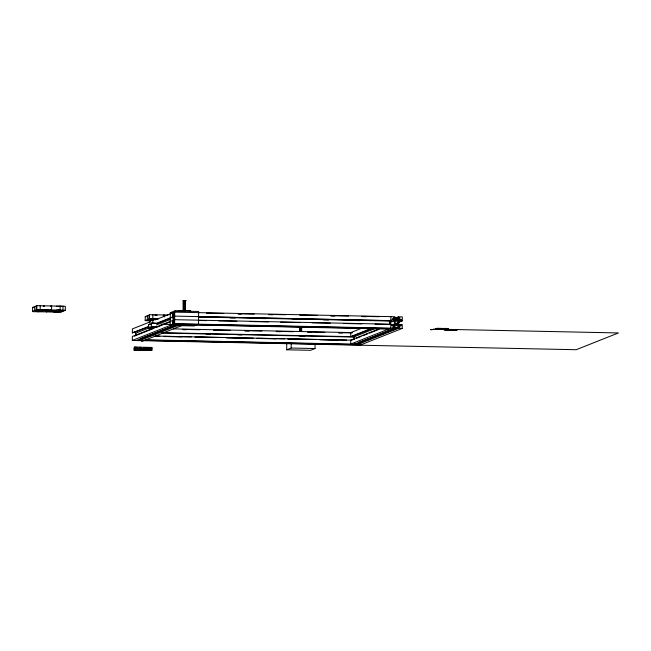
<?xml version="1.0" encoding="UTF-8"?>
<svg xmlns="http://www.w3.org/2000/svg" width="651" height="651" viewBox="0 0 651 651"><rect width="100%" height="100%" fill="white"/><g stroke="black" fill="none" stroke-linecap="round" stroke-linejoin="round"><path stroke-width="0.98" d="M32.591 311.438L32.615 307.394L37.083 305.669L65.336 306.255L65.271 310.356L60.803 312.081L34.91 311.707C28.4 312.106 38.238 308.875 40.191 309.607L65.312 310.299M34.731 306.556L34.706 310.6L49.85 310.893L48.019 310.877M36.318 305.929L36.293 309.974L50.518 310.267M36.822 309.762L36.847 305.718M40.191 309.607L40.224 305.571M60.136 305.986L60.112 310.022C47.1 310.763 70.747 310.755 58.907 310.193M62.952 310.088L62.984 306.043M457.783 329.585L455.676 330.423L444.291 330.187L447.139 329.064L443.665 328.991L448.523 328.511L444.592 328.43L445.764 328.535L437.138 328.275L436.414 328.568L439.881 328.633L435.031 329.113L618.45 332.946L576.143 349.717L132.324 340.449L132.348 336.469L172.735 320.455C173.158 325.451 173.321 311.634 172.759 316.874L156.671 323.254M148.379 326.981L132.373 332.889L132.397 328.91L150.161 321.863M134.098 348.667L134.106 347.398L134.847 347.105L151.919 347.463L151.895 350.23L134.09 350.165L134.147 348.7M134.456 350.018L134.48 347.252L137.174 347.308M134.09 350.165L134.83 349.872L134.838 348.602M134.847 347.105L134.838 348.375L151.911 348.733M135.823 335.68L135.839 333.109L134.342 331.546M141.145 339.562L141.153 338.496L174.802 325.158M150.397 320.894L145.189 320.626L145.263 316.524L150.137 314.75L168.039 315.019M147.378 315.686L147.346 319.731L153.034 319.844C144.449 321.13 156.622 320.089 151.105 320.618M148.965 315.06L148.933 319.096L157.054 319.21L151.284 319.202L153.644 319.421M145.23 320.569L149.461 318.892L149.494 314.848M150.853 324.385L149.893 324.491L149.942 320.479L152.79 320.536M158.527 318.86L152.839 318.738L152.863 314.702M164.231 316.956L164.247 314.938L163.189 315.353M172.515 324.515L172.539 320.536M172.564 316.956L172.596 312.968M132.324 340.449L174.631 323.677L174.712 310.983L198.612 311.479L198.522 324.174L194.079 325.939L170.188 325.435L170.277 312.74L174.712 310.983L179.09 311.487M180.84 311.691L180.848 310.535L183.639 310.861M183.094 310.983L183.094 300.542L185.966 300.567L183.094 300.542M183.989 310.901L184.062 300.51L185.34 300.664M184.868 310.869L184.941 300.485M185.12 310.861L185.193 300.477M315.076 343.655L315.043 348.537L310.6 350.303L286.709 349.799L286.749 342.963M286.709 349.799L291.152 348.041L291.184 343.158M299.558 331.546L299.598 326.802M299.647 331.571L299.68 326.851M300.534 331.489L300.575 326.769M301.421 331.457L301.454 326.737M301.665 331.449L301.698 326.729M354.16 339.358L354.177 336.779L353.184 335.737M354.592 343.142L354.583 344.208L399.681 326.241L398.331 324.825L394.945 324.751L393.074 325.5M398.306 327.282L358.115 343.215L358.115 344.281L398.306 328.348L398.306 327.282L399.673 327.307L399.681 326.241M359.49 342.174L359.482 343.24L358.115 343.215M360.662 343.842L360.654 344.908L144.432 340.4M390.925 316.646L390.706 320.707L197.831 316.679M391.951 320.65L391.967 319.267L392.87 319.283L394.368 320.845L394.343 324.279L392.968 325.638L391.918 325.614L391.926 324.231L174.655 319.69C173.744 325.069 173.907 311.284 174.68 316.117L391.951 320.65L390.087 321.391M394.775 328.275L394.783 327.209L393.416 327.176L393.424 326.257L394.945 324.751M392.976 318.542L394.848 317.794L394.856 316.728L174.704 312.13L173.98 312.423L173.955 315.947L173.321 316.191L173.321 312.683L154.832 320.015M393.7 319.722L398.379 317.875L398.379 316.801L402.31 316.882L402.277 320.87L398.542 322.351M394.848 317.794L393.481 317.769L393.473 318.835L394.832 320.251L398.217 320.325L399.738 318.827L399.738 317.9L398.379 317.875M359.922 345.201L402.228 328.43L402.253 324.442L401.203 324.426L401.195 325.809L400.284 325.793L398.786 324.231L398.811 320.797L400.186 319.438L401.236 319.462L401.228 320.845L398.428 321.96M173.345 318.429C173.874 313.953 174.012 322.481 173.199 318.485M389.607 322.204L389.908 321.415L389.64 323.929M134.838 348.261L151.537 349.05M32.615 307.394L33.583 307.606M58.655 310.307C55.53 310.568 63.074 310.543 59.404 310.307M145.222 316.581L145.718 316.695M149.893 324.491L148.607 324.548M155.565 323.221L151.292 323.132L156.753 323.303M143.993 347.447L151.545 347.61M149.893 347.569L147.492 347.544M431.914 329.65L430.759 329.512M50.542 306.23L51.6 305.807L51.575 309.843L49.102 310.828M40.997 310.291C53.39 309.925 29.824 309.607 41.754 310.299M41.526 310.079L42.966 310.079L42.006 310.185M37.75 311.764L40.167 311.381L39.345 311.284M40.395 310.714L38.987 311.276C48.825 311.723 27.741 311.552 39.255 311.17M46.286 311.943L48.76 310.966M57.467 311.072L58.875 310.519M56.222 311.601L54.896 311.707L59.217 311.715L56.816 311.821M132.373 332.889L149.201 326.216M156.793 323.645L170.814 318.087M135.839 333.109L148.933 327.917M156.403 324.955L170.424 319.397M153.587 326.859C165.932 326.289 142.724 326.574 154.116 326.656L151.268 326.59L151.414 323.246M150.788 328.161L151.317 327.958L148.428 327.949L153.514 328.112M134.334 336.119L153.026 328.706M156.769 327.225L169.854 322.033M136.246 340.53L176.437 324.597M176.234 325.085L139.778 339.537L139.778 340.603L179.969 324.67M149.559 336.233L155.166 334.004M141.584 341.523L183.891 324.751M151.919 347.463L144.538 347.618M361.02 328.503L350.734 332.58L350.71 336.567L371.273 328.413M392.773 319.031L398.379 316.801M351.76 336.583L372.323 328.438M394.132 320.121L399.738 317.9M354.177 336.779L375.676 328.259M389.697 322.701L394.368 320.845M395.059 320.674L399.738 318.827M398.314 320.178L400.324 319.446M398.436 320.569L401.236 319.462M380.591 328.283L350.686 340.139L350.661 344.127L390.852 328.194L390.681 324.288M351.735 340.164L354.543 339.049M356.414 338.308L361.085 336.461M362.957 335.721L367.628 333.865M369.499 333.125L378.841 329.422M395.271 323.653L398.794 322.587M391.544 325.394L394.343 324.279M392.716 327.046L398.331 324.825M399.332 325.166L401.203 324.426M392.911 327.949L394.783 327.209M359.49 342.32L399.681 326.387M360.418 342.874L363.225 341.759M366.961 340.278L371.631 338.422M373.503 337.682L378.174 335.826M380.046 335.086L384.717 333.239M386.588 332.498L391.267 330.643M393.131 329.902L399.673 327.307M433.013 329.544L430.49 329.618L437.244 329.316L433.118 329.308L434.29 329.414M438.953 329.194C434.575 328.755 448.116 329.032 442.485 329.268M450.63 330.049L451.037 329.886M445.024 329.902L453.259 329.935L448.824 329.845M453.308 330.293L452.25 330.09M56.32 306.312L61.894 306.32M149.461 318.892L152.839 318.738M157.013 319.267L155.133 319.421M155.296 315.247L155.141 315.092M43.194 306.23L44.439 306.043L43.438 305.889M139.241 347.3L140.958 347.308M172.255 312.651L170.277 312.74L172.263 312.781M155.158 315.377L157.078 315.174L155.166 314.97M183.94 310.852L184.689 310.852M41.412 309.974L40.102 310.047L41.265 310.185M38.612 311.268L37.302 311.349L38.458 311.487M151.227 324.385L148.493 324.434L148.469 327.892L154.197 327.958M56.865 311.503L53.447 311.707L56.556 311.927M148.656 350.262C150.755 350.393 146.63 350.23 148.713 350.368M206.465 313.098L223.716 313.465M237.932 313.758L254.175 314.099M269.4 314.417L285.643 314.75M299.851 315.051L317.11 315.409M331.318 315.711L348.578 316.069M361.777 316.345L379.037 316.703M206.823 313.383L210.883 313.465M238.29 314.042L241.334 314.099M268.741 314.677L272.802 314.759M300.209 315.336L304.269 315.418M330.667 315.971L334.728 316.052M362.135 316.622L366.196 316.712M56.295 310.348L57.711 310.381M49.842 310.918L63.155 311.194M47.344 311.528L61.568 311.821M401.228 320.845L402.277 320.87M198.4 317.021L390.258 321.033L390.234 324.467L375 324.149M198.588 317.232L203.665 317.338M230.055 317.883L235.133 317.989M261.523 318.542L265.584 318.624M292.991 319.202L297.051 319.283M323.449 319.836L328.527 319.942M354.917 320.495L359.995 320.601M198.376 320.455L206.497 320.626M218.679 320.886L236.948 321.26M250.147 321.537L268.415 321.92M280.597 322.172L299.883 322.579M312.065 322.831L330.342 323.213M343.533 323.49L361.81 323.873M441.777 328.812L443.99 328.861M174.631 323.677L402.228 328.43M390.12 328.478L173.898 323.962L173.898 320.455L173.264 320.707L173.003 322.188L173.239 324.222L389.461 328.739M456.001 329.854L457.059 329.878M456.4 330.138L452.933 330.065M161.131 324.279L388.737 329.032M173.304 328.877L351.963 332.604M182.728 329.382L199.987 329.74M214.195 330.033L230.438 330.374M244.646 330.675L261.905 331.034M276.122 331.326L293.373 331.693M307.589 331.986L324.841 332.344M339.057 332.645L352.248 332.921M183.086 329.658L186.129 329.723M213.536 330.293L217.597 330.382M245.012 330.952L249.073 331.034M276.48 331.611L280.54 331.693M307.947 332.27L310.991 332.327M338.398 332.905L342.459 332.986M162.929 332.726L354.787 336.73M161.464 333.027L354.339 337.055M175.868 333.524L179.928 333.613M206.318 334.166L210.379 334.248M237.786 334.817L241.846 334.907M268.245 335.452L273.322 335.558M299.712 336.111L304.79 336.217M154.979 336.054L350.897 340.147M155.801 336.152L159.861 336.241M163.922 336.323L191.329 336.901M195.39 336.982L222.797 337.552M225.84 337.617L253.247 338.186M257.308 338.276L284.723 338.845M287.766 338.911L316.191 339.505M319.234 339.57L346.641 340.139M163.474 336.502L181.743 336.884M194.942 337.161L213.211 337.543M226.41 337.82L244.678 338.195M256.86 338.455L276.146 338.854M288.328 339.106L306.605 339.488M319.804 339.765L338.072 340.147M145.816 339.846L362.037 344.363M145.083 340.139L361.305 344.648M291.152 348.041L315.043 348.537M151.903 349.074L134.781 348.456M134.83 349.872L151.895 350.23M153.245 320.357L148.485 320.504L150.121 320.699M153.229 319.283L152.725 319.21L152.773 323.213M178.447 311.072A6.364 0.48 0.4 0 1 184.786 310.478A6.364 0.48 0.4 0 1 190.198 311.202M398.005 322.57L397.802 323.287A1.448 1.416 68.4 0 1 396.199 323.921L395.857 323.775A1.448 1.416 68.4 0 1 395.206 322.139L395.352 321.789A1.448 1.416 68.4 0 1 396.955 321.155L397.297 321.301A1.448 1.416 68.4 0 1 398.005 322.57M440.353 328.779L443.217 328.812L440.353 328.779M449.613 329.862L452.486 329.894L449.613 329.862M139.469 350.124L140.844 350.14L139.469 350.124"/></g></svg>
